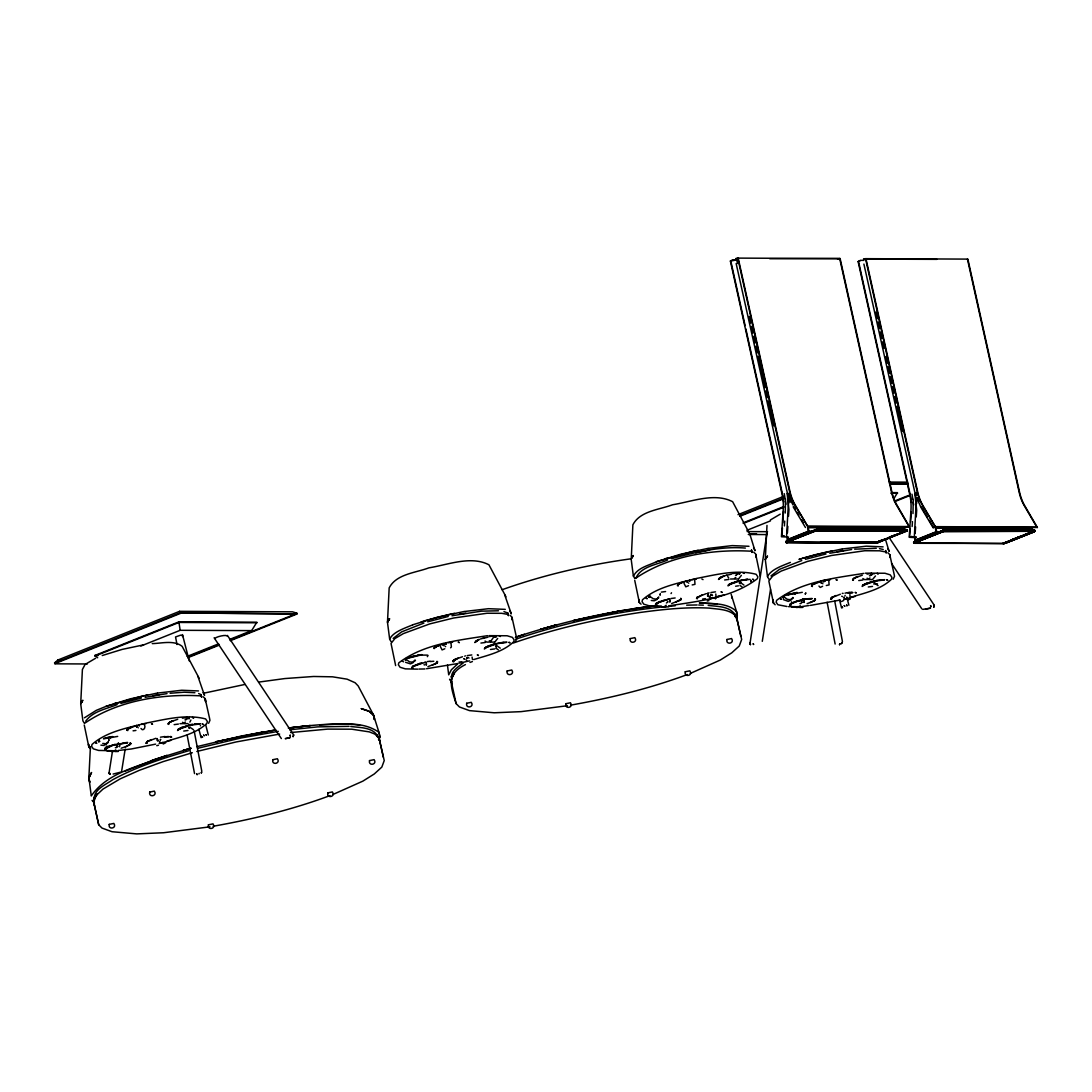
<?xml version="1.0" encoding="UTF-8"?>
<svg xmlns="http://www.w3.org/2000/svg" width="1092" height="1092" viewBox="0 0 1092 1092"><rect width="100%" height="100%" fill="white"/><g stroke="black" fill="none" stroke-linecap="round" stroke-linejoin="round"><path stroke-width="1.5" d="M158.081 740.704L157.002 738.479M464.851 659.131L464.155 658.667M468.973 658.067L468.277 657.602M687.441 581.886L686.759 581.422M707.479 593.284L708.558 596.041M842.669 596.628L841.673 596.246M84.835 664.932L82.405 669.478L80.712 703.644L82.228 700.654L80.74 704.135L82.91 720.87L84.384 723.286M505.992 596.846L488.929 564.782C470.816 555.432 447.966 564.796 428.869 567.854C415.615 572.85 396.26 574.01 389.175 587.905L387.496 622.071L388.998 619.082L387.51 622.563L389.68 639.298L391.154 641.727M200.464 725.552L200.341 725.907M793.024 539.653L787.359 539.625L786.581 536.117L788.642 498.757L736.144 263.541M919.095 540.199L915.11 540.171L914.332 536.663L916.393 499.303L863.895 264.087M374.42 718.181L374.392 719.491L373.532 715.178L374.201 719.041M731.149 594.28L736.431 611.302C726.535 602.334 711.711 603.931 699.317 602.893L717.089 603.972M109.255 772.904L110.128 773.778L109.064 772.904L112.462 751.255M785.244 513.022L785.517 498.839M912.98 513.581L913.267 499.399M842.464 641.646L834.752 601.214M204.504 695.386L197.898 676.33M511.274 613.813L504.681 594.758M754.981 550.723L749.876 534.22M889.093 551.31L885.53 539.625M118.386 743.87L118.455 742.874C118.346 744.662 117.021 742.833 119.56 744.239L118.004 743.584M668.864 599.221L670.038 599.59L668.864 599.139M121.703 770.802L125.184 749.098M762.284 641.332L770.488 589.584M906.333 531.313L907.124 530.18L906.333 529.593L817.062 529.265L786.554 541.182L785.926 542.219L876.794 542.874L906.333 531.313C907.575 527.122 906.169 532.91 906.565 530.412L816.98 529.784L786.622 541.605C784.52 542.11 788.547 543.27 786.131 542.492C786.718 540.485 785.53 541.168 786.499 542.315L876.071 542.601L907.111 530.739L818.031 530.029L786.131 542.492L814.769 530.698C818.099 527.613 819.273 530.958 815.205 530.999L786.131 542.492L876.153 543.079L907.124 530.18L816.98 529.784L785.967 541.96L817.908 529.292L907.07 529.893L818.031 529.702M1034.083 531.859L1034.82 530.439L945.658 529.838L913.881 543.038L945.781 530.576L1034.861 531.299L1004.531 543.42L914.591 543.297L913.717 542.506L944.73 530.343L1034.861 531.299L1033.892 531.94L1034.875 530.726L944.798 529.811L914.304 541.728L913.663 542.765L1003.903 543.639L1034.083 531.859C1036.103 529.429 1032.773 530.848 1034.752 530.384M208.299 734.984L205.746 724.965M90.431 746.682L88.807 778.869L89.803 782.336L88.943 778.023L91.564 772.494L88.93 777.531L89.681 775.607M766.993 525.402L765.301 559.568L767.499 576.794L768.973 579.21M157.657 740.84L157.084 740.321M464.428 659.281L463.854 658.749M708.135 596.191L707.452 595.741M117.349 745.972L117.526 746.641L117.281 746M187.005 717.512L187.155 718.782L187.005 717.512L182.391 718.167M424.119 664.4L424.297 665.069M493.775 635.94L493.939 637.209L493.775 635.94L489.161 636.595M667.826 601.323L668.004 601.992M737.482 572.863L737.632 574.133L737.482 572.863L732.868 573.518M871.593 573.437L871.744 574.706L871.593 573.437L866.98 574.092M782.432 528.023L781.872 536.39L783.742 535.653M782.759 522.986L783.537 511.261M784.384 525.948L784.698 521.102M787.414 532.869L787.851 526.371M788.506 516.352L788.956 509.664L787.114 493.434M910.182 528.569L909.622 536.95L916.393 536.977M910.619 521.867L911.288 511.807M912.134 526.508L912.448 521.648M915.164 533.415L915.601 526.931M916.256 516.898L916.693 510.223L914.864 493.98M749.972 643.597L767.185 531.777M201.638 772.181L201.228 773.163L201.624 771.894M842.219 642.478L841.318 643.83L842.178 642.314M136.555 726.644L135.968 726.153M443.325 645.072L442.751 644.58M687.032 581.981L686.445 581.504M821.143 582.527L820.406 581.517L821.402 583.101L821.416 581.613M636.076 577.804C641.127 566.352 657.261 564.66 667.662 559.964M465.328 655.787L464.796 656.224M709.036 592.779L708.49 593.133M389.721 638.997C393.379 631.79 404.682 628.241 412.585 624.897M633.428 575.921L634.861 578.637M767.539 576.494C771.198 569.287 782.5 565.724 790.403 562.394M84.248 725.006L88.875 747.16L90.581 748.853M634.725 580.357L639.352 602.497L641.059 604.19M179.593 611.329L180.071 613.554L54.846 663.649L54.6 662.858L57.862 660.032L179.593 611.329L292.492 611.82L296.669 613.117L296.478 614.223L230.371 640.676M99.549 741.4L99.113 740.28L99.672 741.441M406.442 659.868L406.238 659.227M911.847 536.445L911.643 536.349M88.807 778.869L88.943 778.023L91.278 795.945C107.89 771.58 141.155 766.011 167.021 755.391L151.843 760.523M687.605 582.473L687.578 581.367M708.708 596.642L708.681 595.536M821.716 583.046L821.484 581.053M824.091 581.258L823.245 580.412L824.897 581.299M119.356 746.641L119.724 745.372L119.41 746.532M177.027 644.512L175.539 636.95L180.63 635.162L182.678 635.435L182.473 636.581M214.878 638.465C215.943 636.745 226.153 634.397 226.972 635.981M824.446 581.121L824.569 580.63M841.823 606.92L842.614 607.671L841.755 606.62M201.146 736.39L202.593 737.346L201.269 736.281M194.54 773.6L187.155 735.175M835.134 644.048L827.135 602.293M296.669 613.117L296.478 614.223L296.669 613.117L296.546 613.868L179.77 612.94L296.833 613.922L296.41 613.281M805.446 527.491L793.174 506.825M165.725 742.724L163.213 744.007M201.61 697.078L201.037 694.662L201.583 697.119M199.167 773.3L198.921 773.955M293.571 734.793L227.409 635.421M934.151 605.077L889.748 538.465M650.149 596.778L649.59 595.631L650.027 596.751M731.64 597.938L731.858 597.078M784.22 596.669L784.329 597.351L784.056 596.71M80.712 703.644L82.869 700.245L80.74 703.548M387.496 622.071L389.653 618.673L387.51 621.976M760.264 576.221L755.637 553.958L753.712 552.156M378.992 739.926L379.88 736.936L379.047 732.541L379.88 736.936L378.514 739.489M736.431 618.823L737.318 615.833L736.486 611.438L737.318 615.833M750.723 581.558L750.955 580.343L750.709 581.586M139.271 725.648L139.175 724.733L139.066 725.948M446.055 644.075L445.945 643.161L445.836 644.376M689.639 581.367L689.653 580.07L689.748 580.999M823.75 581.94L823.764 580.657L823.859 581.572M783.919 536.186L783.892 535.79M188.998 718.768L189.339 717.526L189.039 718.673M739.475 574.105L739.816 572.863L739.516 574.023M843.133 593.352L842.287 593.365M467.158 658.244L467.062 657.329L466.953 658.544M710.865 595.167L710.756 594.239L710.742 595.536M845.153 595.386L844.853 596.109M168.823 724.433L168.25 723.45L168.004 724.119L170.024 722.03L177.723 719.287M697.338 596.983L696.519 598.484L701.91 594.935M853.412 580.357L852.825 579.374L852.593 580.043L854.599 577.955L862.298 575.211M466.762 660.742L466.175 659.855M710.469 597.665L709.882 596.764L710.155 597.529M786.841 542.751L785.831 541.605L786.609 541.072L817.799 529.211L786.131 542.492M875.62 543.12C873.191 541.468 880.452 542.41 874.965 542.41L820.488 542.178M914.373 542.151C913.84 541.482 914.031 544.717 914.441 541.591L944.798 529.811L1034.233 530.343L1034.179 531.64L1005.868 543.147L1006.032 542.123L1004.995 542.615L1034.834 530.985L1007.643 541.646L1030.944 532.173L1023.163 535.271M445.632 646.614L445.086 646.246M783.333 599.59L788.26 601.378L790.813 600.218L792.86 597.433M786.622 541.605L785.912 541.673L786.499 542.315M814.714 529.825L817.963 529.415L816.912 529.511M878.118 542.601L904.872 531.422M1034.861 531.299L942.956 531.545L942.464 530.384M189.885 722.126L190.895 720.038M497.665 638.465L494.881 641.973M741.372 575.375L738.588 578.883M875.484 575.962L872.522 579.538L869.096 579.62L867.116 578.2M208.627 723.286L209.937 720.324L209.487 717.99L205.16 698.621L203.235 696.819M515.397 641.714L516.707 638.752L516.257 636.418L511.93 617.048L510.019 615.246M893.201 579.21L894.525 576.248L894.061 573.914L889.734 554.531L887.823 552.743M873.928 574.105L873.982 574.051M94.362 799.248L96.942 794.239L94.362 799.248C93.462 789.53 105.842 784.643 112.558 779.838C136.5 766.775 162.64 758.408 188.698 750.75M451.801 678.146L454.381 673.136L451.801 678.146C450.204 671.13 458.913 666.611 463.349 662.83M113.104 774.051L120.994 772.058M130.125 744.648L130.863 743.365L126.658 746.437L121.157 748.197M427.928 666.639L436.909 663.076L437.032 661.315L437.36 662.284L435.585 663.704L432.2 665.164M671.635 603.548L680.603 599.986L680.739 598.225M805.609 593.352L805.159 594.157L805.896 592.874M814.714 600.573L815.451 599.29L814.714 600.573L807.111 603.685M444.799 648.784L442.083 649.904L440.281 646.396M688.506 585.708L685.79 586.827L683.974 583.305M822.617 586.281L820.228 587.428L818.932 586.049M843.72 600.45L841.331 601.596M178.296 729.251L177.559 730.534L182.309 727.217L178.747 728.937L187.278 725.702M427.341 656.661L428.078 655.391M436.909 663.076L437.633 661.807M485.066 647.679L484.343 648.962L489.093 645.645L485.53 647.365M671.048 593.57L671.512 592.779M677.395 585.653L679.415 583.565L687.114 580.821M680.603 599.986L681.34 598.716M728.774 584.602L728.036 585.872L732.787 582.568L729.224 584.288L737.755 581.04L747.679 579.224L738.083 580.93L728.446 584.78M862.885 585.175L862.148 586.459L866.898 583.142L863.335 584.862L871.866 581.627M85.722 721.129C92.847 711.247 106.456 708.899 117.185 704.613M393.175 638.424L401.583 631.899L423.955 623.041M770.979 575.907L779.401 569.382L801.774 560.537M108.272 741.509L106.224 744.294L103.672 745.454L100.914 745.154M415.042 659.95L412.994 662.721L410.455 663.881L405.596 662.312M658.749 596.86L656.702 599.644L654.149 600.791L651.282 600.463M930.807 605.814L930.903 606.824L930.534 605.623M229.634 639.421L251.651 630.616L256.852 622.194L178.87 621.867L94.813 655.5L97.666 657.766M894.034 498.443L897.447 492.642L892.369 492.615M681.613 582.596L678.132 584.384L678.214 585.981L678.214 584.152L682.8 582.104M812.325 584.739L811.506 586.24L812.243 584.957L812.325 586.554L811.752 585.571L813.526 584.152L821.225 581.408M802.211 602.497L801.992 601.869M443.407 643.911L435.708 646.655L434.166 648.634M696.751 597.829L697.338 598.812L697.256 597.215L706.224 593.652M945.658 529.838L913.717 542.506L945.713 529.961L942.328 530.521L943.133 530.152M290.199 735.366L290.295 736.377L290.103 735.066M906.783 529.784L817.69 529.224M913.581 542.164L914.441 541.591L913.581 542.164L914.181 542.574M914.373 543.133L942.956 531.545L913.881 543.038M1034.52 530.33L1034.452 531.572M877.313 542.342L875.374 543.12L878.309 542.519M104.928 748.976L108.381 746.628M655.405 604.326L659.882 601.474L656.388 603.248L668.959 598.962M85.053 723.041C117.745 700.614 161.302 693.707 200.232 695.836M635.53 578.378C668.222 555.951 711.779 549.058 750.709 551.187M457.507 664.059L451.378 669.751L448.716 674.842L447.447 665.069M105.378 748.962L113.022 745.263L127.259 742.819M655.855 604.313L659.459 602.006L668.591 599.112M128.815 745.276L130.59 743.843L130.262 742.888L130.59 743.843L128.815 745.276L125.43 746.737M435.585 663.704L437.36 662.284M679.292 600.614L681.067 599.194L675.907 602.088M810.018 602.661L813.404 601.201L815.178 599.767L814.85 598.812M415.465 660.578L412.407 662.189L409.527 661.848L407.098 660.114M793.283 598.075L790.226 599.672L787.346 599.344L784.916 597.597M933.264 527.982L920.925 507.37L916.816 497.979M115.711 749.876L113.8 751.46L111.561 751.542M185.34 722.03L183.429 723.6L179.989 723.682M666.188 605.227L664.277 606.797L662.039 606.893M735.817 577.368L733.906 578.951L730.466 579.033M800.299 605.801L798.388 607.384L796.15 607.466M869.928 577.955L868.003 579.524L864.577 579.606L862.844 578.528M945.454 531.04L945.713 529.961L942.396 530.944M942.328 530.521L1034.192 531.244L942.724 531.463M159.937 742.369L159.405 741.427L159.678 742.178M844.526 598.293L843.993 597.351L844.252 598.102M148.048 741.058L146.041 743.147L148.048 741.058L146.86 741.645L146.86 743.461L146.778 741.864L155.746 738.315M435.708 646.655L433.933 648.075L439.093 645.195M458.203 658.026L452.811 661.575L454.818 659.486L462.517 656.742M677.641 584.998L679.415 583.565M723.887 575.907L718.481 579.456L720.502 577.368L726.822 575.075M813.404 601.201L815.178 599.767L814.591 598.785M832.636 596.983L830.63 599.071L832.636 596.983L831.435 597.57L831.449 599.385L831.353 597.788L840.335 594.239M84.453 717.799L96.287 710.36L105.815 706.469M848.88 605.255L846.778 597.051M85.79 664.045L95.659 658.217M770.379 519.969L780.248 514.141M201.761 771.048L194.144 730.78M465.41 664.605C446.437 674.16 450.163 685.448 456.142 703.644L459.445 706.974L469.478 710.619L494.226 712.789L521.061 711.643L567.43 705.719M425.116 662.353L426.33 662.667L425.157 662.312M788.52 537.1L781.449 536.745L783.223 509.582A40.95 30.603 -89.8 0 0 782.09 494.348L730.384 261.07L732.677 259.8L736.199 259.8M730.384 261.07L735.858 260.073M916.256 537.66L909.199 537.291L910.974 510.141A40.95 30.603 -89.8 0 0 909.827 494.894L858.135 261.616L860.414 260.346L863.949 260.346M858.135 261.616L860.223 260.606M472.399 661.561L469.997 662.434M814.646 530.384L906.701 531.026M715.397 598.907L716.188 598.061L715.792 594.007M281.34 738.561L214.114 637.769M450.587 647.829L451.378 646.983L450.982 642.929M138.315 727.804L138.261 727.832M688.793 583.155L688.643 583.169M822.904 583.729L822.795 583.756M179.402 613.144L55.037 662.885M105.351 748.252L108.982 746.314M177.969 729.442L187.606 725.579M412.134 666.68L421.758 662.83M484.739 647.87L494.376 644.021L501.173 642.615M655.828 603.589L663.963 600.218M906.428 530.78L907.015 530.152L906.305 530.357M789.939 604.176L793.556 602.238M862.557 585.367L872.18 581.504M1034.11 531.053L1034.875 530.726L944.662 530.057M128.815 728.446L136.636 725.484M168.741 722.836L172.222 721.048M434.425 647.46L437.906 645.686M457.029 658.503L453.549 660.291L453.63 661.902L453.043 660.906L454.818 659.486M722.699 576.399L718.727 578.801L720.502 577.368M813.404 584.37L815.724 583.169M853.33 578.76L856.811 576.972M109.405 746.123L105.91 747.897L113.309 744.881L127.505 742.546M412.694 666.325L420.079 663.322M790.499 603.821L796.505 601.269M737.318 573.505L737.632 574.133M871.43 574.078L871.744 574.706M178.76 729.238L190.759 725.156L199.631 724.01M412.926 666.475L424.911 662.407M485.544 647.665L497.529 643.597L506.415 642.451M729.238 584.589L741.236 580.507L750.108 579.361M790.744 603.972L797.61 601.187L804.149 600.163C798.443 598.675 810.141 599.604 811.847 598.744M863.349 585.162L875.334 581.081L884.22 579.934M475.593 641.045L478.992 639.475L474.774 642.546L479.047 639.475M853.412 578.542L857.984 576.48M906.101 530.221L907.002 529.825M108.176 742.601L105.637 743.748L102.757 743.42M658.653 597.952L656.115 599.098L653.234 598.757L650.805 597.024M131.136 727.245L127.737 728.814L126.918 730.316L127.655 729.033L127.737 730.63L127.163 729.647L132.323 726.753M170.024 722.03L173.41 720.556M149.181 740.567L151.433 739.584M813.526 584.152L816.912 582.678M833.769 596.491L836.022 595.509M125.375 771.075L155.201 759.295L189.776 748.58M656.292 561.82C648.32 565.574 637.605 567.744 633.387 576.221L631.217 559.473L632.882 524.815C639.967 510.92 659.322 509.773 672.576 504.763C691.659 501.706 714.509 492.342 732.623 501.692L749.685 533.756M1002.77 543.243L1006.155 542.847L1034.179 531.34M882.937 539.694L878.282 541.577L886.131 538.602M878.337 541.714L883.005 539.83M889.216 537.305L893.87 535.408M904.749 530.999L900.095 532.882L904.804 531.122M875.156 542.97L878.418 542.301M1002.906 543.516L1006.06 543.079M94.936 656.087L179.006 622.454L256.975 622.781M140.854 646.041L180.18 630.302L251.651 630.616M187.169 656.415L218.618 643.83M189.312 656.469L217.649 645.126M230.235 640.089L296.355 613.636M187.865 657.684L219.355 645.085M738.001 514.66L783.838 496.314M739.721 515.697L783.797 498.061M739.857 516.284L783.933 498.648M743.202 522.822L783.674 506.633M743.324 523.409L783.81 507.22M746.873 530.316L770.461 520.884M787.359 539.625L808.38 531.217L814.045 531.244M894.457 501.092L908.626 495.413M894.58 501.665L910.332 495.372M839.693 258.558L891.427 491.81A40.95 30.603 -89.8 0 0 896.682 505.405L909.076 526.549L907.22 527.286L814.182 526.89M889.175 537.209L897.023 534.247M878.405 542.001L904.872 531.408M967.444 259.104L1019.177 492.356A40.95 30.603 -89.8 0 0 1024.432 505.951L1036.827 527.095L935.339 526.658L933.469 527.409L929.196 520.12M915.11 540.171L936.131 531.763L940.116 531.79M786.554 541.182L814.591 530.111M914.304 541.728L942.341 530.657M814.973 530.917L907.111 530.739M329.921 795.631C292.137 809.704 252.771 819.232 213.117 826.262M332.869 794.526L362.844 781.149L374.297 773.955L381.818 767.103L384.234 760.564L379.006 737.864L374.72 734.015L369.314 731.886L351.733 729.197L327.655 729.115L290.622 732.555M687.359 674.528C649.576 688.602 610.21 698.129 570.556 705.159M690.308 673.423L720.283 660.046L731.736 652.852L739.257 646L741.673 639.462L736.445 616.762C729.934 609.008 718.399 609.377 709.172 608.094C686.117 606.906 663.062 609.363 640.253 612.462C597.201 618.905 554.572 628.719 513.417 642.983M668.632 605.869C698.88 601.16 732.514 597.747 757.398 578.664L757.834 576.822L756.114 574.283C736.65 569.178 716.011 574.706 696.696 578.405C678.132 583.305 657.275 586.745 642.492 599.795L642.055 601.637L643.775 604.176L649.044 605.787L661.411 606.06M502.074 589.735C543.83 574.842 587.264 564.851 631.149 558.79M814.632 529.866L815.383 529.606M515.765 639.189C564.428 622.781 614.973 611.67 666.079 606.551M102.252 655.528L122.099 649.412L143.598 644.867M406.197 658.667L420.475 655.118L427.313 655.104M143.967 695.618L105.979 706.36L130.48 698.812L157.453 693.051M412.749 624.788L437.25 617.253L464.223 611.493M694.444 550.955L656.456 561.697L680.958 554.163L707.93 548.402M515.356 637.373L524.46 634.288M515.683 637.196C561.657 621.921 609.172 611.206 657.288 605.541M480.371 639.038L484.493 637.714M488.547 645.891L494.048 644.13M110.483 745.836L114.988 744.389M406.197 658.326L419 655.009M190.199 727.108L190.145 727.108M496.969 645.536L496.915 645.549M784.001 595.822L796.819 592.506M795.072 601.76L806.374 598.921M1004.995 542.615L1006.087 542.26M1006.155 542.547L1005.063 542.901L1006.155 542.847M160.005 743.27L162.804 742.41M469.574 660.851L459.486 663.131M710.482 598.621L713.281 597.761M844.58 599.194L847.378 598.334M114.401 703.494L116.68 702.811M421.171 621.921L423.45 621.252M664.878 558.831L667.157 558.162M801.255 558.735L798.975 559.404L815.069 554.736L842.041 548.976M1034.056 530.917L1034.82 530.439L945.44 529.77M196.778 746.682L241.318 736.035L275.662 729.934L215.779 741.782L263.882 731.777L261.998 732.159M192.329 752.729L163.227 761.588L139.394 770.297L120.202 778.842L103.003 789.079L95.768 795.877L93.516 801.228L98.703 824.747L102.006 828.077L112.039 831.722L136.787 833.892L163.623 832.746L209.992 826.821M424.338 620.857L450.737 614.045M802.142 558.353L828.555 551.542M120.884 703.384L141.441 698.047M427.668 621.812L448.211 616.475M671.362 558.735C695.372 552.279 720.351 545.986 745.386 548.075M805.473 559.309L826.03 553.972M191.196 748.211L183.006 750.491L190.663 748.375M554.217 625.58L540.444 629.388L556.824 624.829L553.767 625.593M197.584 748.32L241.182 737.946L278.296 731.353M159.118 743.556L170.734 740.444M709.595 598.907L721.211 595.795M843.707 599.481L855.323 596.368M196.847 751.473L236.159 741.946L279.648 734.07M707.22 601.023L708.926 600.586M156.743 745.672L158.449 745.235M847.802 599.918L850.218 599.044L849.904 594.58M726.549 575.388L731.667 574.092M482.841 638.465L487.974 637.182M103.467 738.847L117.704 736.404M458.039 663.499L426.508 668.727M788.042 594.771L802.292 592.328M717.471 596.478L724.31 594.785M473.764 659.554C487.551 655.323 503.002 652.006 513.69 641.755L514.141 639.898L512.407 637.359L507.138 635.762L489.039 635.653M166.994 741.127C180.781 736.895 196.219 733.565 206.92 723.327L207.357 721.471L205.637 718.932C186.172 713.827 165.534 719.355 146.219 723.054C127.655 727.954 106.798 731.408 92.015 744.444L91.578 746.286L93.298 748.825L98.567 750.436L113.391 750.736M851.583 597.051C865.369 592.82 880.807 589.489 891.509 579.251L891.946 577.395L890.212 574.856L884.957 573.245L865.369 573.163M735.872 258.504L738.206 258.121L789.939 491.373A40.95 30.603 -89.8 0 0 795.194 504.968L807.589 526.112L909.076 526.549M410.524 656.906L415.697 655.637M103.74 738.465L112.722 736.581M788.328 594.389L797.31 592.506M797.883 600.805L806.865 598.921M203.808 693.188L244.949 684.438M405.241 660.155L405.378 660.346M739.707 583.374L739.311 582.814L740.089 583.77M496.109 646.669L495.604 645.904L496.382 646.86M98.471 741.727L98.881 742.11M189.339 728.227L188.834 727.477L189.612 728.419M783.196 597.843L782.691 597.078L783.469 598.034M873.668 583.947L877.49 583.865M695.563 550.832L698.102 550.259M451.856 613.909L454.395 613.335M145.086 695.481L147.625 694.908M829.661 551.405L832.213 550.832M188.725 725.156L189.08 724.31C187.947 727.081 190.117 723.627 192.875 724.46M873.259 581.313L877.449 580.384M695.659 552.675L709.595 550.109M451.952 615.765L481.463 611.151L498.484 610.797M829.77 553.248L851.61 549.522M145.181 697.324L167.021 693.597M840.117 258.558L737.783 258.108L789.516 491.373A40.95 30.603 -89.8 0 0 794.771 504.968L807.807 526.644L909.595 527.054L897.105 505.405A40.95 30.603 -89.8 0 1 891.85 491.81L840.117 258.558L769.723 258.722M105.433 737.974L112.23 736.581M873.545 581.231L877.627 580.384M188.957 725.306L193.038 724.46M619.437 611.056L621.321 610.674L573.218 620.679L619.437 611.056L657.466 605.555M840.212 600.054L810.401 605.405M155.624 744.13L131.258 748.989L118.154 750.518M838.206 258.94L837.509 259.022M258.859 682.077L284.862 678.555L313.622 676.48L332.555 676.822L347.106 679.169L355.118 682.746L358.19 685.953L373.71 715.383L369.014 711.22L361.329 708.64L369.014 711.22L373.341 714.728L371.649 713.049M837.223 551.706L843.707 550.682M459.418 614.209L465.888 613.185M645.754 606.961L633.128 608.79M152.648 695.781L159.118 694.758M691.782 579.716L696.382 579.019M710.906 592.547L715.506 591.85M825.893 580.289L830.493 579.593M448.075 642.792L452.689 642.11M845.017 593.12L849.617 592.424M467.199 655.623L471.799 654.941M141.305 724.365L145.905 723.668M160.428 737.196L165.029 736.499M863.786 573.396C834.097 578.118 801.078 581.667 776.603 600.368L776.153 602.211L777.886 604.75L786.95 606.497M487.551 635.667C457.33 640.458 423.723 643.884 398.785 662.871L398.348 664.728L400.082 667.267L405.337 668.864L417.704 669.15M802.743 606.442L809.036 605.528M925.579 609.145L930.48 608.162L922.836 609.377M878.896 580.193L881.79 579.797M499.645 642.901L503.972 642.301M194.308 724.269L200.109 723.737M289.667 729.77L317.772 726.876L349.112 726.344M708.298 548.389L732.2 545.604L748.989 546.287M842.41 548.976L866.311 546.177L883.1 546.86M1033.96 530.808L1034.766 530.698M464.605 611.479L488.493 608.694L505.282 609.363M724.638 579.988L728.869 579.415M661.342 592.11L665.588 591.55M735.612 586.213L738.438 585.831M670.898 598.525L675.143 597.966M702.661 599.017L705.487 598.634M858.749 580.562L862.98 580.002M868.304 586.977L872.535 586.418M480.93 643.065L485.176 642.505M417.635 655.186L421.881 654.627M157.821 693.051L181.722 690.253L198.512 690.936M490.485 649.481L494.731 648.921M427.204 661.602L430.03 661.233M458.968 662.093L461.793 661.725M174.16 724.638L178.392 724.078M133.074 730.835L135.899 730.452M183.715 731.053L187.96 730.493M288.315 728.064L310.278 725.566L288.875 727.982C312.312 725.088 336.077 722.576 359.65 725.074M854.681 549.18L876.303 548.293M170.093 693.256L184.111 692.192L194.908 692.724M906.633 529.647L906.237 530.862L817.703 530.494M152.266 643.611C161.862 643.365 173.997 639.898 182.146 646.341L199.222 678.405M878.978 580.111L884.697 579.661M847.46 592.724L851.774 592.355M502.607 642.492L506.934 642.123M194.39 724.187L200.15 723.696M123.219 742.874L127.546 742.505M669.123 606.292L675.211 605.773M788.506 606.647L795.522 606.647M802.579 606.606L793.638 607.138M107.03 751.009L110.934 750.723M116.53 750.791L109.05 751.214M848.934 592.833L852.934 592.547L849.385 592.697M430.043 661.534L433.797 661.261M164.346 736.909L168.345 736.622L164.796 736.772M808.135 598.716L812.093 598.471M319.642 724.815C339.284 724.706 362.203 720.215 378.992 732.404L373.532 715.178M791.618 606.934L799.562 606.592M168.345 736.622L171.185 736.895M1003.371 543.666L1004.599 543.516M738.41 578.965L734.984 579.047M668.795 606.824L665.369 606.906M802.907 607.398L799.467 607.48M494.717 642.055L491.277 642.137L489.312 640.704M187.933 723.627L184.507 723.696L182.528 722.276M118.318 751.473L114.892 751.555M686.65 605.159L697.146 604.968M419.014 669.055L424.925 668.959M786.622 542.587L875.033 542.697M844.321 542.178L876.071 542.601L874.965 542.41M936.881 259.35L863.485 259.118L865.956 258.668L917.689 491.919A40.95 30.603 -89.8 0 0 922.931 505.514L935.339 526.658M889.284 482.063L907.821 482.145M889.53 483.524L908.189 483.606M889.666 484.111L908.312 484.193M890.799 493.202L897.583 493.229M945.768 530.248L1022.385 530.576M747.119 531.599L767.539 531.681M749.863 533.92L756.647 533.947M748.293 534.493L766.953 534.575M914.332 536.663L915.724 540.185L936.745 531.777L935.967 528.255M1012.175 540.595L1033.182 532.186L1032.404 528.678L935.353 528.255L936.131 531.763M856.237 542.178L874.965 542.26M94.813 655.5L98.198 655.514M57.862 660.032L61.234 660.046M87.333 663.963L55.105 663.827L54.6 662.858M817.908 529.292L906.496 529.797M698.716 605.023L703.412 605.145M649.358 597.461L648.58 596.505L649.085 597.269M708.176 605.377C717.308 606.606 729.975 605.992 735.121 614.96M350.737 726.48C359.869 727.709 372.536 727.095 377.682 736.063M879.497 548.648L883.223 549.467M201.133 737.701L198.867 729.279M877.9 573.587L877.053 573.382L878.241 574.01M887.468 580.002L886.608 579.797L887.796 580.425M836.813 579.784L835.967 579.579L837.154 580.207M855.937 592.615L855.077 592.41L856.264 593.038M743.788 573L742.942 572.795L744.13 573.437M753.357 579.415L752.497 579.21L753.685 579.852M721.826 592.028L720.966 591.823L722.153 592.465M509.65 642.505L508.79 642.301L509.978 642.929M459.009 642.287L458.149 642.082L459.336 642.724M478.119 655.118L477.272 654.913L478.46 655.541M193.311 717.662L192.465 717.458L193.653 718.086M202.88 724.078L202.02 723.873L203.208 724.501M152.238 723.859L151.379 723.655L152.566 724.283M171.348 736.691L170.489 736.486L171.676 737.114M884.82 551.76L879.579 550.805L864.782 550.75L831.394 555.5L807.548 561.397L781.162 571.089L772.699 576.071L768.836 580.93L773.464 603.084L775.17 604.777M507.002 614.264L501.774 613.308L486.977 613.254L453.576 618.017L429.729 623.914L403.358 633.606L394.894 638.574L391.032 643.447L395.645 665.588M503.958 611.616L507.548 612.926M921.812 608.845L891.55 563.445M198.635 693.543L200.778 694.498M780.193 598.675L781.381 599.303L780.452 598.73M789.762 605.091L790.949 605.719L790.007 605.145M701.856 578.992L703.043 579.634M646.095 598.088L647.283 598.73L646.341 598.157M655.65 604.504L656.838 605.145L655.896 604.572M499.235 635.885L500.423 636.513M402.388 661.179L403.576 661.807M411.943 667.594L413.131 668.222L412.189 667.662M95.618 742.751L96.806 743.379L95.864 742.806M105.173 749.167L106.361 749.794L105.419 749.221M826.303 585.517L829.087 584.916L828.787 580.412M692.192 584.943L694.976 584.329L694.689 579.838M841.604 607.998L839.461 599.713M740.021 585.544L742 586.773M485.039 641.045L486.759 642.11L490.199 642.028L493.188 637.81A1.829 1.365 -89.8 0 0 493.393 636.909M498.307 649.863L495.864 648.116M875.634 583.92L878.077 585.653M741.536 583.346L743.966 585.08M497.829 646.423L500.259 648.157M191.059 727.995L193.489 729.729M885.571 550.545L886.254 553.084L885.639 550.6M751.528 550.027L752.06 552.456L751.514 550.013M802.347 599.098L802.852 599.836M451.76 681.039L449.576 679.265L451.924 681.954M94.321 802.142L92.138 800.368L94.472 803.057M820.556 582.077L821.143 582.623L820.611 581.081M727.695 576.48L728.733 577.955M712.53 595.631L711.984 594.512M140.964 728.487C143.079 732.159 146.478 727.054 144.212 724.487M887.659 548.58L889.093 550.9M753.548 548.007L754.995 550.327M509.841 611.097L511.288 613.417M203.071 692.656L204.518 694.976M180.194 612.612L180.685 613.417L181.081 612.789M921.512 507.016L927.49 517.212M793.761 506.47L795.467 509.377M797.187 512.298L798.894 515.206M801.46 519.574L803.166 522.481M791.468 501.992L792.997 504.982M790.963 502.32L789.066 497.42M821.457 582.869L820.911 581.422M708.449 596.464L707.657 593.434M443.639 645.386L443.093 643.925M136.869 726.944L136.323 725.497M707.875 593.557L708.162 594.294M136.282 726.071L136.814 727.176L136.828 725.689M917.348 497.72L918.741 501.337M791.004 500.791L788.547 493.338M735.708 617.567L734.52 613.513L735.121 616.379M157.698 740.513L157.248 738.779M915.956 492.615L916.652 495.167M824.733 580.016L824.992 580.93M442.806 643.584L443.598 645.618L443.598 644.116M182.46 634.561L189.23 660.865M737.441 621.075L736.445 616.762L740.813 636.199M451.938 684.438L450.955 680.125L456.142 703.644M380.002 742.178L379.006 737.864L383.374 757.302M94.499 805.541L93.516 801.228L98.703 824.747M443.666 643.557L443.871 644.444M875.907 312.053L877.367 318.673M878.104 321.99L879.579 328.61M880.316 331.927L881.776 338.547M882.513 341.864L883.988 348.498M885.83 356.77L887.291 363.404M888.028 366.721L889.502 373.341M890.239 376.658L891.7 383.278M892.437 386.595L893.911 393.216M894.648 396.532L896.109 403.166M896.846 406.47L902.361 431.326M858.558 261.616L910.25 494.894M905.172 530.466L904.654 528.118L807.602 527.709L808.38 531.217M904.039 528.118L904.558 530.466M808.216 527.709L808.995 531.217L787.987 539.625L787.468 537.291M736.404 258.49L737.496 263.459M749.262 316.462L750.723 323.095M751.46 326.412L752.934 333.033M753.671 336.35L755.132 342.97M755.869 346.287L757.343 352.907M758.08 356.224L765.055 387.701M765.792 391.018L767.267 397.638M767.99 400.955L773.505 425.798M730.807 261.07L745.113 325.593M745.85 328.91L782.514 494.348M377.504 736.581L377.081 734.616L377.682 737.482M178.87 621.867L180.18 630.302M451.979 679.047L451.365 676.18L451.515 678.378M94.54 800.149L93.926 797.283L94.076 799.481M105.337 747.146L105.76 749.18M913.199 502.143L913.676 504.886M785.448 501.597L785.926 504.327M911.984 494.198L912.898 499.494M784.247 493.652L785.148 498.948M472.085 657.097L472.495 659.554M791.509 601.856L791.7 603.453M106.92 745.932L107.112 747.529M916.393 499.303L916.693 503.385M788.642 498.757L788.956 502.839M794.935 592.806L795.044 594.362M110.347 736.882L110.456 738.438M782.841 496A40.95 30.603 -89.8 0 1 783.619 501.897M910.591 496.546A40.95 30.603 -89.8 0 1 911.37 502.443M186.282 719.314A1.829 1.365 -89.8 0 1 184.971 719.833M186.391 718.836A1.829 1.365 -89.8 0 1 185.94 719.546M117.008 746.327A1.829 1.365 -89.8 0 1 115.356 747.692M116.776 746.682A1.829 1.365 -89.8 0 1 116.325 747.392M737.1 573.819A1.829 1.365 -89.8 0 1 736.568 574.897M736.158 575.156A1.829 1.365 -89.8 0 1 735.448 575.184M667.253 602.033A1.829 1.365 -89.8 0 1 666.407 603.002M870.979 574.761A1.829 1.365 -89.8 0 1 869.423 575.757M801.596 602.252A1.829 1.365 -89.8 0 1 799.945 603.617M803.043 598.798L802.893 599.849L803.043 598.798M660.223 594.021L660.087 594.949L660.223 594.021M108.736 739.557L108.763 740.553L108.736 739.557M740.745 582.787L740.321 581.94L740.745 582.787M874.856 583.36L874.433 582.514L874.856 583.36M426.18 664.973L426.494 663.813L426.18 664.905M669.887 601.883L670.201 600.723L669.887 601.883M803.999 602.456L804.313 601.296L803.999 602.402M109.227 824.364C107.849 830.248 117.363 828.391 113.841 823.423L109.227 824.364M149.713 792.069C148.335 797.952 157.849 796.095 154.327 791.113L149.713 792.069M208.408 824.815C207.03 830.698 216.544 828.855 213.022 823.873L208.408 824.815M272.795 759.704C271.417 765.588 280.931 763.731 277.409 758.749L272.795 759.704M327.805 792.874C326.426 798.771 335.94 796.914 332.418 791.932L327.805 792.874M369.505 760.592C368.127 766.475 377.641 764.632 374.119 759.65L369.505 760.592M466.666 703.262C465.288 709.145 474.802 707.288 471.28 702.32L466.666 703.262M507.152 670.966C505.773 676.849 515.288 674.992 511.766 670.01L507.152 670.966M565.847 703.712C564.468 709.609 573.982 707.752 570.461 702.77L565.847 703.712M630.234 638.602C628.856 644.485 638.37 642.628 634.848 637.646L630.234 638.602M685.244 671.771C683.865 677.668 693.379 675.812 689.857 670.829L685.244 671.771M726.944 639.489C725.566 645.372 735.08 643.529 731.558 638.547L726.944 639.489M293.639 735.012L293.106 736.609L293.639 735.012M934.247 605.459L933.96 606.62L934.247 605.459M839.775 643.734L839.543 644.703L839.775 643.734M631.217 558.886L633.346 555.596L631.217 558.886M765.328 559.473L767.458 556.169L765.328 559.473M495.809 637.114L496.123 635.953L495.795 637.045M160.51 739.461L160.265 740.185L160.633 739.461M934.151 605.978L933.715 607.056L934.151 605.978M206.361 735.298L206.115 734.643L206.361 735.298M846.969 605.746L846.723 605.077L846.969 605.746M1037.4 527.504L935.557 527.19L922.508 505.514A40.95 30.603 -89.8 0 1 917.266 491.919L865.533 258.668L967.867 259.104L1019.6 492.369A40.95 30.603 -89.8 0 0 1024.856 505.965L1037.4 527.504M1019.996 536.472L1012.243 539.612L1020.037 536.513M289.885 737.714L285.217 738.67L289.871 737.714M750.491 644.635L749.767 643.87L750.491 644.635M109.882 774.201L109.159 773.423L109.882 774.201M197.092 774.61L196.696 773.805L197.092 774.61M753.548 644.457L753.262 643.734L753.548 644.457M750.395 643.843L749.863 643.352L750.395 643.843M844.758 606.128L844.239 605.596L844.758 606.128M204.149 735.694L203.631 735.148L204.149 735.694M773.464 603.084L773.15 600.19L773.464 603.084M639.352 602.497L639.038 599.617L639.352 602.497M88.875 747.16L88.561 744.266L88.875 747.16M889.857 555.05L890.116 557.411L889.857 555.05M755.746 554.477L756.005 556.838L755.746 554.477M512.052 617.553L512.312 619.915L512.052 617.553M205.282 699.126L205.528 701.487L205.282 699.126M508.353 615.547L507.821 613.09L508.353 615.547"/></g></svg>
